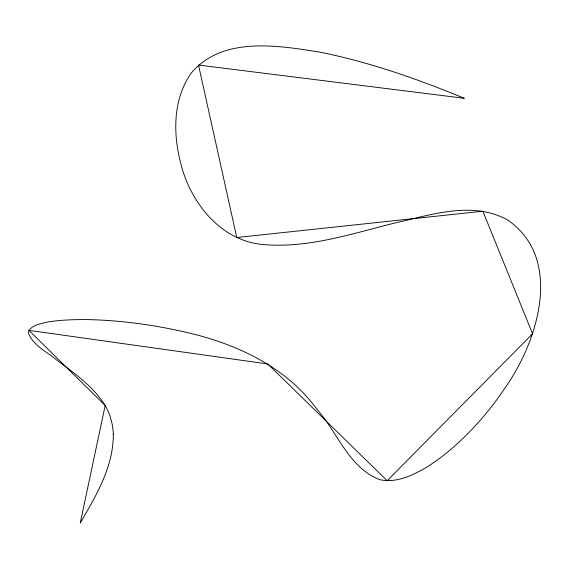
<?xml version="1.0" encoding="UTF-8"?>
<svg xmlns="http://www.w3.org/2000/svg" width="569" height="569" viewBox="0 0 569 569"><rect width="100%" height="100%" fill="white"/><g stroke="black" fill="none" stroke-linecap="round" stroke-linejoin="round"><path stroke-width="0.85" d="M113.302 434.026C113.565 466.644 96.111 495.72 80.243 523.025L105.18 405.505C93.295 386.479 74.56 373.342 56.872 360.163C47.127 351.806 33.258 345.746 28.45 333.135L28.934 330.376C33.415 324.508 41.274 323.612 47.952 321.954C61.331 319.814 74.895 319.479 88.408 319.607C119.262 320.361 149.996 324.344 180.131 330.959C232.244 342.047 284.777 364.907 316.89 409.253C337.595 432.468 348.79 467.711 379.687 479.639C395.626 483.245 411.387 475.94 424.951 468.244C444.787 456.153 462.049 440.321 477.647 423.208A301.805 255.943 -23.9 0 0 505.955 386.607C537.861 340.675 563.701 259.315 508.025 220.21C472.782 200.281 430.783 214.982 394.267 223.162C351.606 233.788 308.405 248.34 263.852 244.599C222.828 241.519 193.097 206.021 182.194 168.666C173.004 137.52 171.817 100.77 191.177 73.117C222.536 35.868 278.355 45.492 320.653 52.277C370.056 62.32 417.817 79.084 464.332 98.302L198.503 65.044L236.768 237.515L482.868 211.213L532.577 333.797L387.155 480.713L267.779 363.968L28.934 330.376L105.18 405.505C110.194 414.175 112.911 424.033 113.302 434.026"/></g></svg>
